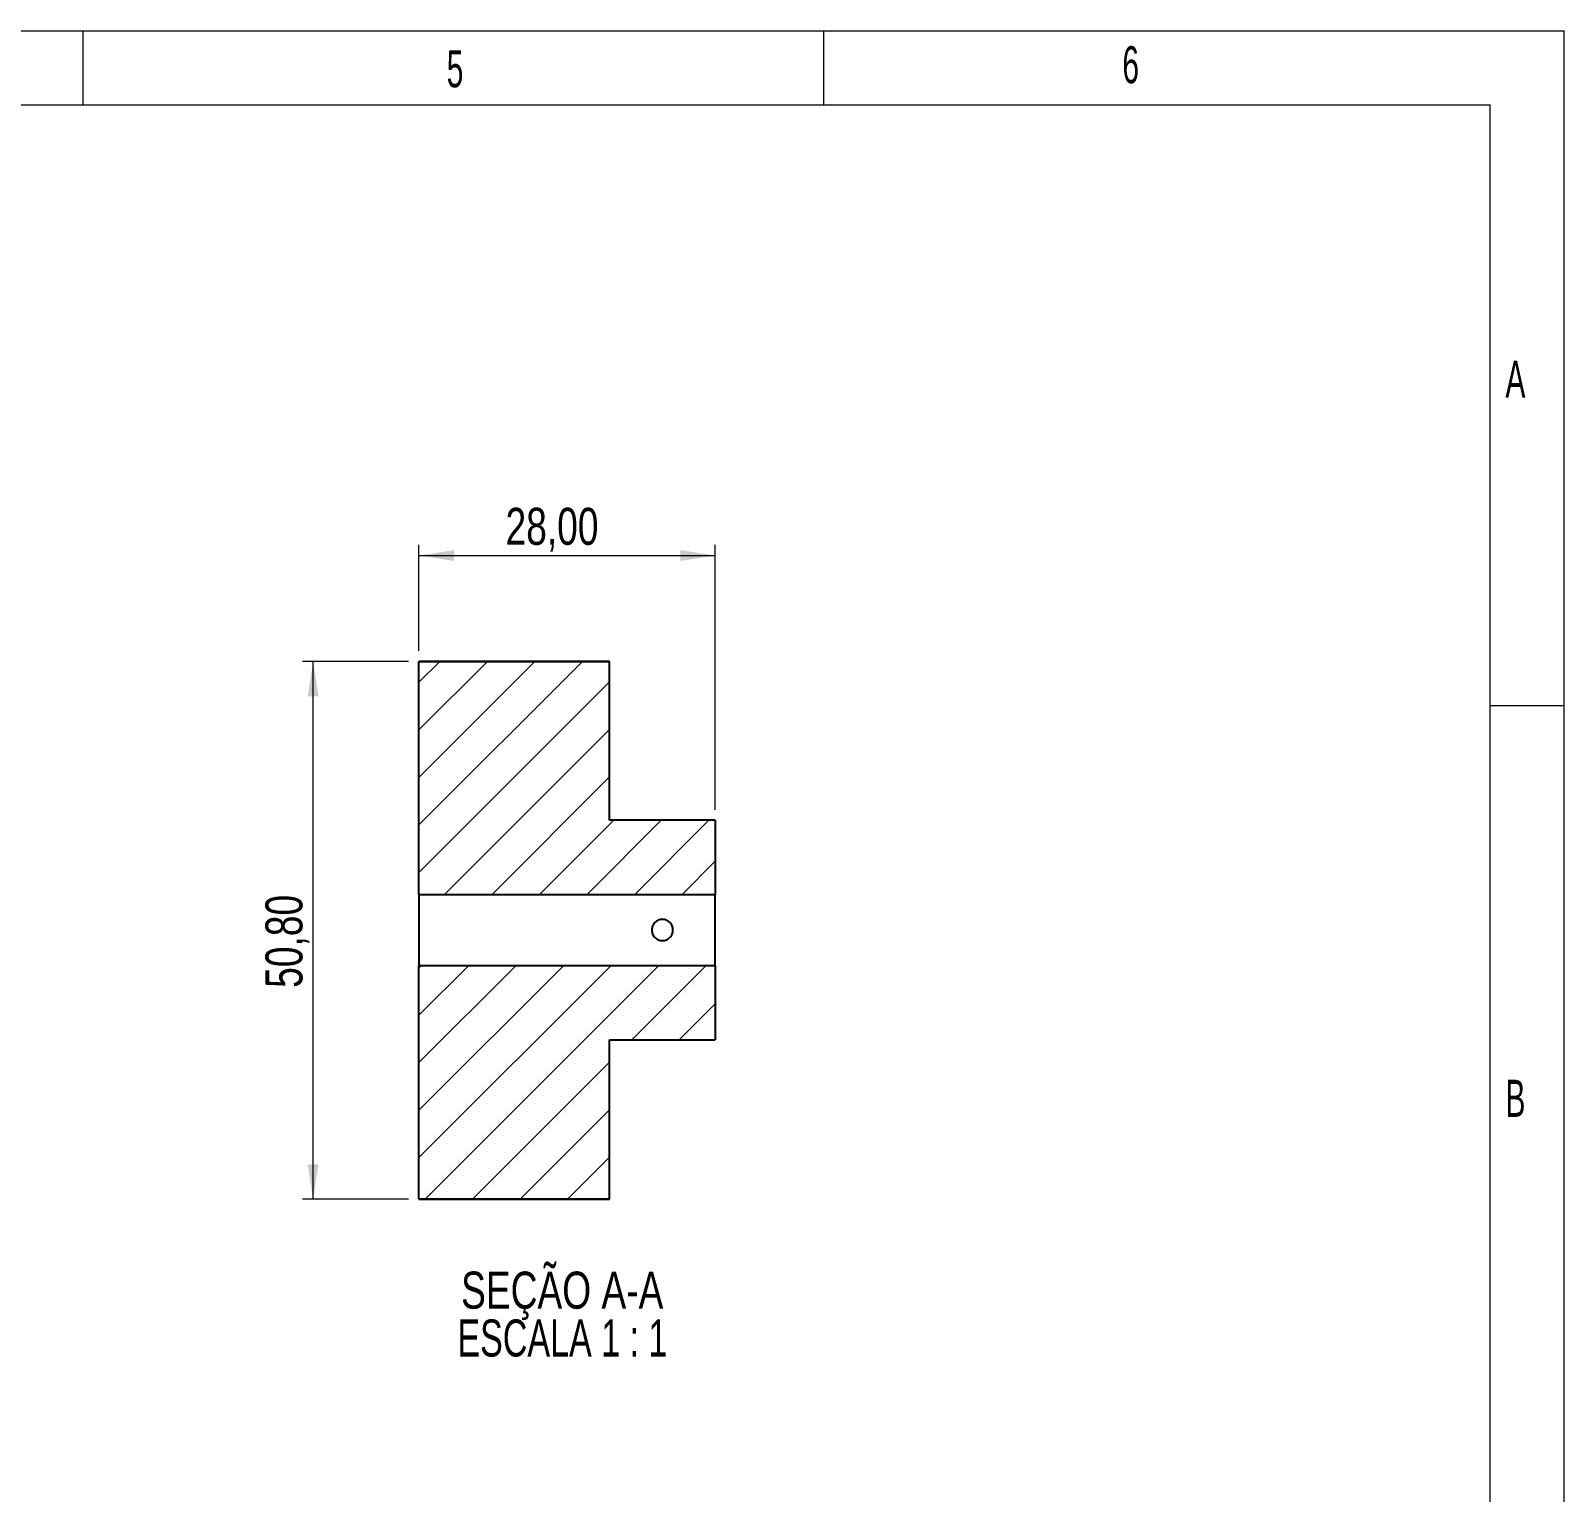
# Model space of a CAD drawing. Header units: millimetres. Extents: x 0 to 420, y 0 to 297.
# Drawn here: x 275.1 to 420, y 158.9 to 297 of the extents above; entities that cross this region are included whole.
import ezdxf

# ---------------------------------------------------------------- set-up
doc = ezdxf.new("R2010")
doc.units = ezdxf.units.MM
doc.styles.add('SLDTEXTSTYLE0', font='TXT', dxfattribs={"width": 0.75})
doc.styles.add('SLDTEXTSTYLE1', font='TXT', dxfattribs={"width": 0.605})
doc.styles.add('SLDTEXTSTYLE2', font='TXT', dxfattribs={"width": 0.6875})
doc.dimstyles.new('SLDDIMSTYLE0', dxfattribs={"dimtxt": 3.5, "dimasz": 3.302, "dimexe": 0, "dimexo": 0.0625, "dimgap": 0.875, "dimtad": 1, "dimrnd": 1e-09, "dimzin": 12, "dimdsep": 46, "dimtxsty": 'SLDTEXTSTYLE0', "dimsah": 1, "dimcen": 0.09, "dimadec": 0, "dimazin": 3, "dimtfac": 1, "dimtofl": 0, "dimtmove": 0, "dimatfit": 3, "dimfxl": 1, "dimfrac": 2, "dimtolj": 1, "dimtzin": 12, "dimarcsym": 0})

# ---------------------------------------------------------------- blocks, each defined once
blk = doc.blocks.new('_D_14')
at = {"color": 7, "linetype": 'Continuous', "lineweight": 18}
for p, q in [((311.77, 238.42), (311.77, 248.42)), ((339.77, 223.41), (339.77, 248.42)), ((311.77, 247.42), (339.77, 247.42))]:
    blk.add_line(p, q, dxfattribs=at)
for points in [[(311.77, 247.42), (315.07, 246.91), (315.07, 247.93)], [(339.77, 247.42), (336.47, 247.93), (336.47, 246.91)]]:
    blk.add_solid(points, dxfattribs=at)
at = {"color": 7, "linetype": 'Continuous', "lineweight": 18, "insert": (319.95, 251.93), "char_height": 3.5, "attachment_point": 1, "style": 'SLDTEXTSTYLE0'}
blk.add_mtext('28,00', dxfattribs=at)
blk = doc.blocks.new('_D_15')
at = {"color": 7, "linetype": 'Continuous', "lineweight": 18}
for p, q in [((310.77, 237.42), (300.77, 237.42)), ((301.77, 186.62), (301.77, 237.42)), ((310.77, 186.62), (300.77, 186.62))]:
    blk.add_line(p, q, dxfattribs=at)
for points in [[(301.77, 237.42), (301.26, 234.12), (302.28, 234.12)], [(301.77, 186.62), (302.28, 189.92), (301.26, 189.92)]]:
    blk.add_solid(points, dxfattribs=at)
at = {"color": 7, "linetype": 'Continuous', "lineweight": 18, "insert": (297.26, 206.58), "char_height": 3.5, "attachment_point": 1, "rotation": 90, "style": 'SLDTEXTSTYLE0'}
blk.add_mtext('50,80', dxfattribs=at)
blk = doc.blocks.new('SW_NOTE_1')
at = {"color": 0, "linetype": 'Continuous', "lineweight": 18, "char_height": 3.5, "attachment_point": 2}
for s, insert, style in [('SEÇÃO A-A', (12.47, 4.51), 'SLDTEXTSTYLE0'), ('ESCALA 1 : 1', (12.49, -0.01), 'SLDTEXTSTYLE2')]:
    blk.add_mtext(s, dxfattribs=dict(at, insert=insert, style=style))

msp = doc.modelspace()

# ---------------------------------------------------------------- hatches: boundary and pattern name
at = {"linetype": 'Continuous', "lineweight": 18}
h = msp.add_hatch(dxfattribs=at)
h.set_pattern_fill('ANSI31', style=0)
h.paths.add_polyline_path([(339.773, 222.414), (329.773, 222.414), (329.773, 237.418), (311.773, 237.418), (311.773, 215.409), (339.773, 215.409)], flags=0)
h = msp.add_hatch(dxfattribs=at)
h.set_pattern_fill('ANSI31', style=0)
h.paths.add_polyline_path([(311.773, 186.62), (329.773, 186.62), (329.773, 201.668), (339.773, 201.668), (339.773, 208.673), (311.773, 208.673)], flags=0)

# ---------------------------------------------------------------- linework, layer by layer
at = {"color": 7, "linetype": 'Continuous', "lineweight": 18}
for p, q in [((0, 297), (420, 297)), ((280, 297), (280, 290)), ((350, 297), (350, 290)), ((420, 0), (420, 297)), ((420, 0), (420, 297)), ((25, 290), (413, 290)), ((413, 7), (413, 290)), ((413, 7), (413, 290)), ((413, 7), (413, 290)), ((413, 233.25), (420, 233.25))]:
    msp.add_line(p, q, dxfattribs=at)
at = {"color": 7, "linetype": 'Continuous', "lineweight": 25}
for p, q in [((329.773, 237.419), (311.773, 237.419)), ((311.773, 237.418), (311.773, 237.419)), ((311.773, 215.409), (311.773, 237.418)), ((311.773, 237.418), (329.773, 237.418)), ((329.773, 237.418), (329.773, 237.419)), ((329.773, 222.414), (329.773, 237.418)), ((339.773, 222.416), (329.773, 222.416)), ((339.773, 222.414), (329.773, 222.414)), ((339.773, 222.416), (339.773, 222.414)), ((339.773, 222.414), (339.773, 215.409)), ((311.773, 215.409), (339.773, 215.409)), ((311.773, 215.409), (311.773, 208.673)), ((339.773, 208.673), (339.773, 215.409)), ((339.773, 208.673), (311.773, 208.673)), ((311.773, 186.62), (311.773, 208.673)), ((339.773, 208.673), (339.773, 201.668)), ((329.773, 201.668), (339.773, 201.668)), ((329.773, 186.62), (329.773, 201.668)), ((329.773, 201.666), (339.773, 201.666)), ((339.773, 201.668), (339.773, 201.666)), ((329.773, 186.62), (311.773, 186.62)), ((311.773, 186.619), (311.773, 186.62)), ((311.773, 186.619), (329.773, 186.619)), ((329.773, 186.619), (329.773, 186.62))]:
    msp.add_line(p, q, dxfattribs=at)
msp.add_open_spline([(335.773, 212.041), (335.773, 211.908), (335.746, 211.778), (335.646, 211.536), (335.571, 211.425), (335.388, 211.242), (335.277, 211.168), (335.037, 211.068), (334.905, 211.041), (334.642, 211.041), (334.511, 211.067), (334.268, 211.168), (334.158, 211.242), (333.973, 211.426), (333.9, 211.537), (333.799, 211.778), (333.773, 211.91), (333.773, 212.172), (333.799, 212.304), (333.899, 212.545), (333.973, 212.656), (334.158, 212.84), (334.267, 212.914), (334.51, 213.015), (334.641, 213.041), (334.904, 213.041), (335.036, 213.015), (335.277, 212.915), (335.388, 212.84), (335.571, 212.657), (335.646, 212.546), (335.746, 212.305), (335.773, 212.174), (335.773, 212.041)], degree=3, knots=[0, 0, 0, 0, 0.0625, 0.0625, 0.125, 0.125, 0.1875, 0.1875, 0.25, 0.25, 0.3125, 0.3125, 0.375, 0.375, 0.4375, 0.4375, 0.5, 0.5, 0.5625, 0.5625, 0.625, 0.625, 0.6875, 0.6875, 0.75, 0.75, 0.8125, 0.8125, 0.875, 0.875, 0.9375, 0.9375, 1, 1, 1, 1], dxfattribs=at)

# ---------------------------------------------------------------- block references
at = {"color": 7, "linetype": 'Continuous', "lineweight": 18}
msp.add_blockref('SW_NOTE_1', (312.837, 175.263), dxfattribs=at)

# ---------------------------------------------------------------- texts
at = {"color": 7, "linetype": 'Continuous', "lineweight": 0, "char_height": 3.5, "attachment_point": 1, "style": 'SLDTEXTSTYLE1'}
for s, insert in [('5', (314.392, 295.158)), ('6', (378.238, 295.54)), ('A', (414.435, 265.823)), ('B', (414.437, 197.891))]:
    msp.add_mtext(s, dxfattribs=dict(at, insert=insert))

# ---------------------------------------------------------------- dimensions: what is measured, and where the dimension line sits
at = {"color": 7, "linetype": 'Continuous', "lineweight": 18}
dim = msp.add_linear_dim(base=(339.773, 247.419), p1=(311.773, 237.418), p2=(339.773, 222.414), dimstyle='SLDDIMSTYLE0', dxfattribs=at)
dim.commit()
dim.dimension.update_dxf_attribs({"geometry": '_D_14', "text_midpoint": (325.773, 247.419), "dimtype": 160})
dim = msp.add_linear_dim(base=(301.773, 237.418), p1=(311.773, 186.62), p2=(311.773, 237.418), angle=90, dimstyle='SLDDIMSTYLE0', dxfattribs=at)
dim.commit()
dim.dimension.update_dxf_attribs({"geometry": '_D_15', "text_midpoint": (301.773, 212.396), "dimtype": 160})

doc.saveas('drawing.dxf')
